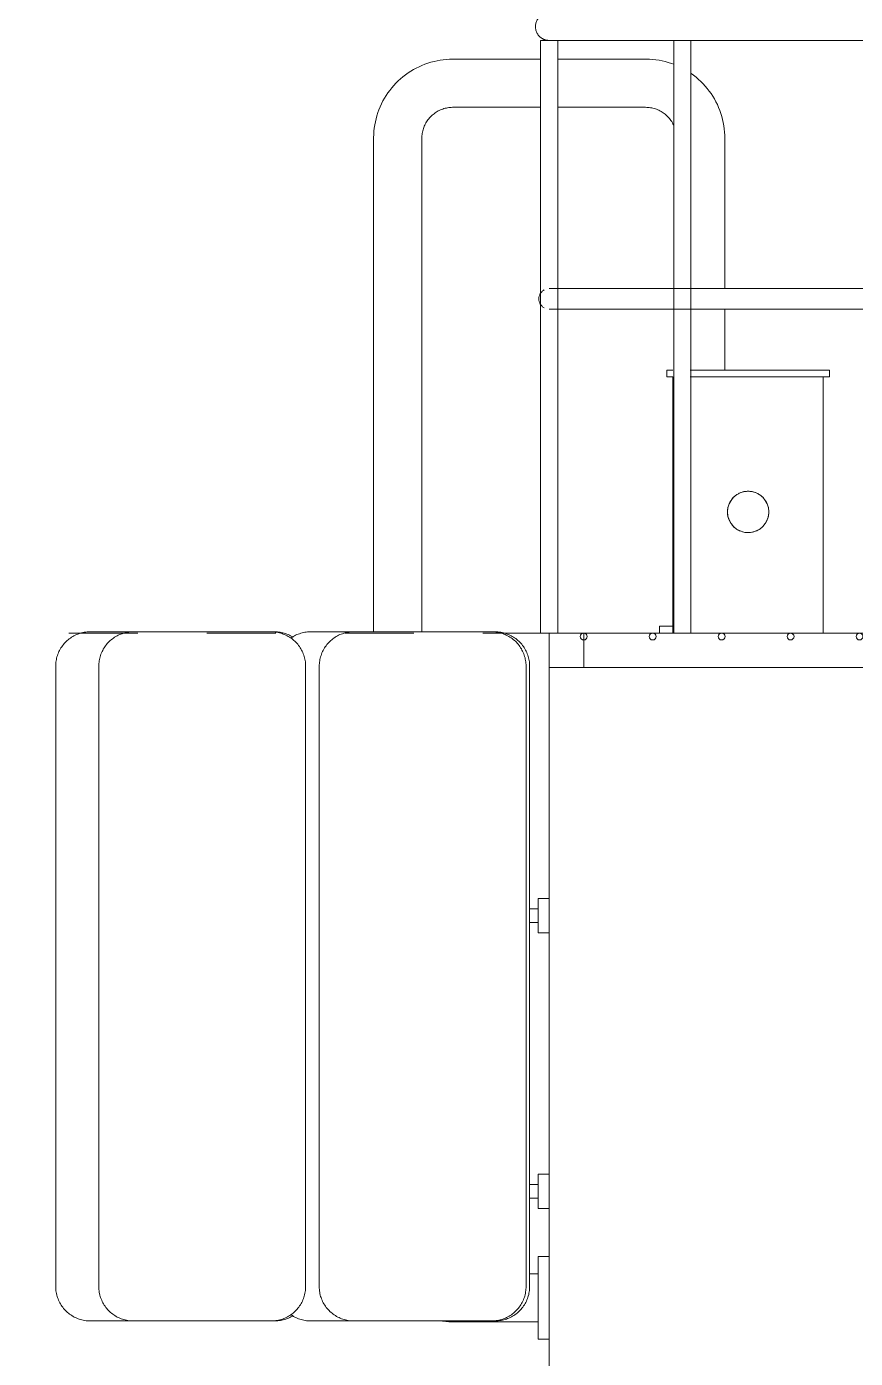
# Model space of a CAD drawing. Header units: metres. Extents: x -3 to 137, y -7 to 15.
# Drawn here: x 18.69 to 19.892, y -1.052 to 0.88 of the extents above; entities that cross this region are included whole.
import ezdxf

# ---------------------------------------------------------------- set-up
doc = ezdxf.new("R2010")
doc.units = ezdxf.units.M
doc.linetypes.add('Centre', pattern=[0.03175, 0.00635, -0.00475, 0.0159, -0.00475])
for name, color, linetype, lineweight in [('A-FLOR', 7, 'Continuous', 9), ('A-FLOR-HRAL', 7, 'Continuous', 9), ('A-FLOR-LEVL', 7, 'Continuous', 9), ('A-GENM', 7, 'Continuous', 9), ('I-WALL', 7, 'Continuous', 9)]:
    doc.layers.add(name, color=color, linetype=linetype, lineweight=lineweight)

# ---------------------------------------------------------------- blocks, each defined once
blk = doc.blocks.new('M_RVR_Neumatico - M_RVR_Neumatico-V30-Elevation 4 - a')
at = {"layer": 'A-GENM', "color": 8, "true_color": 0x808080}
blk.add_line((-13.3312, -0.0481), (-13.3312, -0.0485), dxfattribs=at)
at = {"layer": 'A-GENM', "color": 8, "true_color": 0x808080, "flags": 128}
for points in [[(-13.3812, 0.0019), (-13.3792, 0.0018), (-13.3772, 0.0017), (-13.3752, 0.0015), (-13.3732, 0.0012), (-13.3713, 0.0009), (-13.3693, 0.0004), (-13.3674, -0.0001), (-13.3655, -0.0007), (-13.3636, -0.0014), (-13.3617, -0.0021), (-13.3599, -0.0029), (-13.3581, -0.0038), (-13.3564, -0.0048), (-13.3546, -0.0058), (-13.353, -0.0069), (-13.3513, -0.008), (-13.3498, -0.0093), (-13.3482, -0.0106), (-13.3468, -0.0119), (-13.3453, -0.0133), (-13.344, -0.0148), (-13.3427, -0.0163), (-13.3414, -0.0179), (-13.3402, -0.0195), (-13.3391, -0.0211), (-13.3381, -0.0228), (-13.3371, -0.0246), (-13.3362, -0.0264), (-13.3354, -0.0282), (-13.3346, -0.03), (-13.3339, -0.0319), (-13.3333, -0.0338), (-13.3328, -0.0357), (-13.3323, -0.0377), (-13.3319, -0.0396), (-13.3316, -0.0416), (-13.3314, -0.0436), (-13.3313, -0.0456), (-13.3312, -0.0476), (-13.3312, -0.0481)], [(-13.3312, -0.0487), (-13.3312, -0.0482), (-13.3312, -0.0481)]]:
    blk.add_lwpolyline(points, dxfattribs=at)
blk = doc.blocks.new('M_RVR_Neumatico - M_RVR_Neumatico-V31-Elevation 4 - a')
at = {"layer": 'A-GENM', "color": 8, "true_color": 0x808080, "flags": 128}
for points in [[(-13.701, 0.0019), (-13.699, 0.0018), (-13.697, 0.0017), (-13.695, 0.0015), (-13.693, 0.0012), (-13.6911, 0.0009), (-13.6891, 0.0004), (-13.6872, -0.0001), (-13.6853, -0.0007), (-13.6834, -0.0014), (-13.6815, -0.0021), (-13.6797, -0.0029), (-13.6779, -0.0038), (-13.6761, -0.0048), (-13.6744, -0.0058)], [(-13.674, -0.9902), (-13.6757, -0.9913), (-13.6774, -0.9922), (-13.6792, -0.9932), (-13.681, -0.994), (-13.6829, -0.9947), (-13.6847, -0.9954), (-13.6866, -0.996), (-13.6886, -0.9966), (-13.6905, -0.997), (-13.6925, -0.9974), (-13.6945, -0.9977), (-13.6965, -0.9979), (-13.6984, -0.9981), (-13.7004, -0.9981)]]:
    blk.add_lwpolyline(points, dxfattribs=at)
blk = doc.blocks.new('M_RVR_Neumatico - M_RVR_Neumatico-V32-Elevation 4 - a')
at = {"layer": 'A-GENM', "color": 8, "true_color": 0x808080}
for p, q in [((-13.3812, 0.0019), (-13.3863, 0.0019)), ((-13.3863, -0.9981), (-13.3812, -0.9981))]:
    blk.add_line(p, q, dxfattribs=at)
at = {"layer": 'A-GENM', "color": 8, "true_color": 0x808080, "flags": 128}
for points in [[(-13.3812, 0.0019), (-13.3792, 0.0018), (-13.3772, 0.0017), (-13.3752, 0.0015), (-13.3732, 0.0012), (-13.3713, 0.0009), (-13.3693, 0.0004), (-13.3674, -0.0001), (-13.3655, -0.0007), (-13.3636, -0.0014), (-13.3617, -0.0021), (-13.3599, -0.0029), (-13.3581, -0.0038), (-13.3564, -0.0048), (-13.3546, -0.0058), (-13.353, -0.0069), (-13.3513, -0.008), (-13.3498, -0.0093), (-13.3482, -0.0106), (-13.3468, -0.0119), (-13.3453, -0.0133), (-13.344, -0.0148), (-13.3427, -0.0163), (-13.3414, -0.0179), (-13.3402, -0.0195), (-13.3391, -0.0211), (-13.3381, -0.0228), (-13.3371, -0.0246), (-13.3362, -0.0264), (-13.3354, -0.0282), (-13.3346, -0.03), (-13.3339, -0.0319), (-13.3333, -0.0338), (-13.3328, -0.0357), (-13.3323, -0.0377), (-13.3319, -0.0396), (-13.3316, -0.0416), (-13.3314, -0.0436), (-13.3313, -0.0456), (-13.3312, -0.0476), (-13.3312, -0.0481)], [(-13.3312, -0.4981), (-13.3312, -0.4802), (-13.3312, -0.4622), (-13.3312, -0.4443), (-13.3312, -0.4265), (-13.3312, -0.4087), (-13.3312, -0.3912), (-13.3312, -0.3738), (-13.3312, -0.3566), (-13.3312, -0.3396), (-13.3312, -0.3229), (-13.3312, -0.3065), (-13.3312, -0.2903), (-13.3312, -0.2745), (-13.3312, -0.2591), (-13.3312, -0.2441), (-13.3312, -0.2294), (-13.3312, -0.2152), (-13.3312, -0.2014), (-13.3312, -0.1881), (-13.3312, -0.1753), (-13.3312, -0.1631), (-13.3312, -0.1513), (-13.3312, -0.1401), (-13.3312, -0.1295), (-13.3312, -0.1195), (-13.3312, -0.1101), (-13.3312, -0.1013), (-13.3312, -0.0931), (-13.3312, -0.0856), (-13.3312, -0.0787), (-13.3312, -0.0725), (-13.3312, -0.067), (-13.3312, -0.0622), (-13.3312, -0.0581), (-13.3312, -0.0547), (-13.3312, -0.052), (-13.3312, -0.05), (-13.3312, -0.0487), (-13.3312, -0.0482), (-13.3312, -0.0481)], [(-13.3312, -0.0481), (-13.3312, -0.0485), (-13.3312, -0.0496), (-13.3312, -0.0514), (-13.3312, -0.0539), (-13.3312, -0.0571), (-13.3312, -0.061), (-13.3312, -0.0657), (-13.3312, -0.071), (-13.3312, -0.077), (-13.3312, -0.0837), (-13.3312, -0.091), (-13.3312, -0.099), (-13.3312, -0.1076), (-13.3312, -0.1169), (-13.3312, -0.1267), (-13.3312, -0.1372), (-13.3312, -0.1482), (-13.3312, -0.1598), (-13.3312, -0.172), (-13.3312, -0.1846), (-13.3312, -0.1978), (-13.3312, -0.2114), (-13.3312, -0.2255), (-13.3312, -0.2401), (-13.3312, -0.2481)], [(-13.3312, -0.9481), (-13.3312, -0.9478), (-13.3312, -0.9467), (-13.3312, -0.9449), (-13.3312, -0.9424), (-13.3312, -0.9392), (-13.3312, -0.9352), (-13.3312, -0.9306), (-13.3312, -0.9253), (-13.3312, -0.9193), (-13.3312, -0.9126), (-13.3312, -0.9053), (-13.3312, -0.8973), (-13.3312, -0.8887), (-13.3312, -0.8794), (-13.3312, -0.8695), (-13.3312, -0.8591), (-13.3312, -0.8481), (-13.3312, -0.8365), (-13.3312, -0.8243), (-13.3312, -0.8117), (-13.3312, -0.7985), (-13.3312, -0.7849), (-13.3312, -0.7708), (-13.3312, -0.7562), (-13.3312, -0.7413), (-13.3312, -0.7259), (-13.3312, -0.7102), (-13.3312, -0.6942), (-13.3312, -0.6778), (-13.3312, -0.6612), (-13.3312, -0.6443), (-13.3312, -0.6272), (-13.3312, -0.6098), (-13.3312, -0.5923), (-13.3312, -0.5746), (-13.3312, -0.5568), (-13.3312, -0.5389), (-13.3312, -0.521), (-13.3312, -0.503), (-13.3312, -0.4981)], [(-13.3312, -0.7481), (-13.3312, -0.7522), (-13.3312, -0.7669), (-13.3312, -0.7811), (-13.3312, -0.7949), (-13.3312, -0.8082), (-13.3312, -0.821), (-13.3312, -0.8332), (-13.3312, -0.845), (-13.3312, -0.8562), (-13.3312, -0.8668), (-13.3312, -0.8768), (-13.3312, -0.8862), (-13.3312, -0.895), (-13.3312, -0.9032), (-13.3312, -0.9107), (-13.3312, -0.9176), (-13.3312, -0.9237), (-13.3312, -0.9293), (-13.3312, -0.9341), (-13.3312, -0.9382), (-13.3312, -0.9416), (-13.3312, -0.9443), (-13.3312, -0.9463), (-13.3312, -0.9476), (-13.3312, -0.9481), (-13.3312, -0.9481)], [(-13.3312, -0.9481), (-13.3312, -0.9501), (-13.3314, -0.9521), (-13.3316, -0.9541), (-13.3318, -0.9561), (-13.3322, -0.9581), (-13.3326, -0.96), (-13.3332, -0.962), (-13.3337, -0.9639), (-13.3344, -0.9658), (-13.3352, -0.9676), (-13.336, -0.9694), (-13.3369, -0.9712), (-13.3378, -0.973), (-13.3388, -0.9747), (-13.3399, -0.9764), (-13.3411, -0.978), (-13.3423, -0.9796), (-13.3436, -0.9811), (-13.345, -0.9826), (-13.3464, -0.984), (-13.3478, -0.9854), (-13.3494, -0.9867), (-13.3509, -0.9879), (-13.3525, -0.9891), (-13.3542, -0.9902), (-13.3559, -0.9913), (-13.3576, -0.9922), (-13.3594, -0.9932), (-13.3612, -0.994), (-13.3631, -0.9947), (-13.365, -0.9954), (-13.3669, -0.996), (-13.3688, -0.9966), (-13.3707, -0.997), (-13.3727, -0.9974), (-13.3747, -0.9977), (-13.3767, -0.9979), (-13.3787, -0.9981), (-13.3807, -0.9981), (-13.3812, -0.9981)]]:
    blk.add_lwpolyline(points, dxfattribs=at)
blk = doc.blocks.new('M_RVR_Neumatico - M_RVR_Neumatico-V33-Elevation 4 - a')
at = {"layer": 'A-GENM', "color": 8, "true_color": 0x808080}
for p, q in [((-13.701, 0.0019), (-13.7061, 0.0019)), ((-13.7061, -0.9981), (-13.701, -0.9981))]:
    blk.add_line(p, q, dxfattribs=at)
at = {"layer": 'A-GENM', "color": 8, "true_color": 0x808080, "flags": 128}
for points in [[(-13.701, 0.0019), (-13.699, 0.0018), (-13.697, 0.0017), (-13.695, 0.0015), (-13.693, 0.0012), (-13.6911, 0.0009), (-13.6891, 0.0004), (-13.6872, -0.0001), (-13.6853, -0.0007), (-13.6834, -0.0014), (-13.6815, -0.0021), (-13.6797, -0.0029), (-13.6779, -0.0038), (-13.6761, -0.0048), (-13.6744, -0.0058)], [(-13.674, -0.9902), (-13.6757, -0.9913), (-13.6774, -0.9922), (-13.6792, -0.9932), (-13.681, -0.994), (-13.6829, -0.9947), (-13.6847, -0.9954), (-13.6866, -0.996), (-13.6886, -0.9966), (-13.6905, -0.997), (-13.6925, -0.9974), (-13.6945, -0.9977), (-13.6965, -0.9979), (-13.6984, -0.9981), (-13.7004, -0.9981), (-13.701, -0.9981)]]:
    blk.add_lwpolyline(points, dxfattribs=at)
blk = doc.blocks.new('M_RVR_Neumatico - M_RVR_Neumatico-V34-Elevation 4 - a')
at = {"layer": 'A-GENM', "color": 8, "true_color": 0x808080}
for p, q in [((-13.5863, 0.0019), (-13.6488, 0.0019)), ((-13.6488, -0.9981), (-13.5863, -0.9981))]:
    blk.add_line(p, q, dxfattribs=at)
at = {"layer": 'A-GENM', "color": 8, "true_color": 0x808080, "flags": 128}
for points in [[(-13.6775, -0.0072), (-13.6758, -0.0061), (-13.6741, -0.005), (-13.6724, -0.004), (-13.6706, -0.0031), (-13.6688, -0.0023), (-13.6669, -0.0015), (-13.6651, -0.0009), (-13.6632, -0.0002), (-13.6612, 0.0003), (-13.6593, 0.0007), (-13.6573, 0.0011), (-13.6553, 0.0014), (-13.6534, 0.0016), (-13.6514, 0.0018), (-13.6494, 0.0019), (-13.6488, 0.0019)], [(-13.6488, -0.9981), (-13.6508, -0.9981), (-13.6528, -0.998), (-13.6548, -0.9978), (-13.6568, -0.9975), (-13.6588, -0.9971), (-13.6607, -0.9967), (-13.6626, -0.9962), (-13.6646, -0.9956), (-13.6664, -0.9949), (-13.6683, -0.9942), (-13.6701, -0.9934), (-13.6719, -0.9925), (-13.6737, -0.9915), (-13.6754, -0.9905), (-13.6771, -0.9894)]]:
    blk.add_lwpolyline(points, dxfattribs=at)
blk = doc.blocks.new('M_RVR_Neumatico - M_RVR_Neumatico-V35-Elevation 4 - a')
at = {"layer": 'A-GENM', "color": 8, "true_color": 0x808080}
for p, q in [((-13.9061, 0.0019), (-13.9686, 0.0019)), ((-13.9686, -0.9981), (-13.9061, -0.9981))]:
    blk.add_line(p, q, dxfattribs=at)
at = {"layer": 'A-GENM', "color": 8, "true_color": 0x808080, "flags": 128}
for points in [[(-14.0186, -0.0481), (-14.0186, -0.0461), (-14.0184, -0.0441), (-14.0182, -0.0422), (-14.018, -0.0402), (-14.0176, -0.0382), (-14.0172, -0.0363), (-14.0167, -0.0343), (-14.0161, -0.0324), (-14.0154, -0.0305), (-14.0147, -0.0287), (-14.0138, -0.0268), (-14.013, -0.0251), (-14.012, -0.0233), (-14.011, -0.0216), (-14.0099, -0.0199), (-14.0087, -0.0183), (-14.0075, -0.0167), (-14.0062, -0.0152), (-14.0048, -0.0137), (-14.0034, -0.0123), (-14.002, -0.0109), (-14.0005, -0.0096), (-13.9989, -0.0084), (-13.9973, -0.0072), (-13.9956, -0.0061), (-13.9939, -0.005), (-13.9922, -0.004), (-13.9904, -0.0031), (-13.9886, -0.0023), (-13.9867, -0.0015), (-13.9848, -0.0009), (-13.9829, -0.0002), (-13.981, 0.0003), (-13.9791, 0.0007), (-13.9771, 0.0011), (-13.9751, 0.0014), (-13.9731, 0.0016), (-13.9711, 0.0018), (-13.9691, 0.0019), (-13.9686, 0.0019)], [(-14.0186, -0.2481), (-14.0186, -0.2441), (-14.0186, -0.2294), (-14.0186, -0.2152), (-14.0186, -0.2014), (-14.0186, -0.1881), (-14.0186, -0.1753), (-14.0186, -0.1631), (-14.0186, -0.1513), (-14.0186, -0.1401), (-14.0186, -0.1295), (-14.0186, -0.1195), (-14.0186, -0.1101), (-14.0186, -0.1013), (-14.0186, -0.0931), (-14.0186, -0.0856), (-14.0186, -0.0787), (-14.0186, -0.0725), (-14.0186, -0.067), (-14.0186, -0.0622), (-14.0186, -0.0581), (-14.0186, -0.0547), (-14.0186, -0.052), (-14.0186, -0.05), (-14.0186, -0.0487), (-14.0186, -0.0482), (-14.0186, -0.0481)], [(-14.0186, -0.0481), (-14.0186, -0.0485), (-14.0186, -0.0496), (-14.0186, -0.0514), (-14.0186, -0.0539), (-14.0186, -0.0571), (-14.0186, -0.061), (-14.0186, -0.0657), (-14.0186, -0.071), (-14.0186, -0.077), (-14.0186, -0.0837), (-14.0186, -0.091), (-14.0186, -0.099), (-14.0186, -0.1076), (-14.0186, -0.1169), (-14.0186, -0.1267), (-14.0186, -0.1372), (-14.0186, -0.1482), (-14.0186, -0.1598), (-14.0186, -0.172), (-14.0186, -0.1846), (-14.0186, -0.1978), (-14.0186, -0.2114), (-14.0186, -0.2255), (-14.0186, -0.2401), (-14.0186, -0.255), (-14.0186, -0.2703), (-14.0186, -0.286), (-14.0186, -0.3021), (-14.0186, -0.3184), (-14.0186, -0.3351), (-14.0186, -0.352), (-14.0186, -0.3691), (-14.0186, -0.3865), (-14.0186, -0.404), (-14.0186, -0.4217), (-14.0186, -0.4395), (-14.0186, -0.4573), (-14.0186, -0.4753), (-14.0186, -0.4933), (-14.0186, -0.4981)], [(-14.0186, -0.4981), (-14.0186, -0.5161), (-14.0186, -0.5341), (-14.0186, -0.552), (-14.0186, -0.5698), (-14.0186, -0.5875), (-14.0186, -0.6051), (-14.0186, -0.6225), (-14.0186, -0.6397), (-14.0186, -0.6567), (-14.0186, -0.6734), (-14.0186, -0.6898), (-14.0186, -0.7059), (-14.0186, -0.7217), (-14.0186, -0.7372), (-14.0186, -0.7522), (-14.0186, -0.7669), (-14.0186, -0.7811), (-14.0186, -0.7949), (-14.0186, -0.8082), (-14.0186, -0.821), (-14.0186, -0.8332), (-14.0186, -0.845), (-14.0186, -0.8562), (-14.0186, -0.8668), (-14.0186, -0.8768), (-14.0186, -0.8862), (-14.0186, -0.895), (-14.0186, -0.9032), (-14.0186, -0.9107), (-14.0186, -0.9176), (-14.0186, -0.9237), (-14.0186, -0.9293), (-14.0186, -0.9341), (-14.0186, -0.9382), (-14.0186, -0.9416), (-14.0186, -0.9443), (-14.0186, -0.9463), (-14.0186, -0.9476), (-14.0186, -0.9481), (-14.0186, -0.9481)], [(-14.0186, -0.9481), (-14.0186, -0.9478), (-14.0186, -0.9467), (-14.0186, -0.9449), (-14.0186, -0.9424), (-14.0186, -0.9392), (-14.0186, -0.9352), (-14.0186, -0.9306), (-14.0186, -0.9253), (-14.0186, -0.9193), (-14.0186, -0.9126), (-14.0186, -0.9053), (-14.0186, -0.8973), (-14.0186, -0.8887), (-14.0186, -0.8794), (-14.0186, -0.8695), (-14.0186, -0.8591), (-14.0186, -0.8481), (-14.0186, -0.8365), (-14.0186, -0.8243), (-14.0186, -0.8117), (-14.0186, -0.7985), (-14.0186, -0.7849), (-14.0186, -0.7708), (-14.0186, -0.7562), (-14.0186, -0.7481)], [(-13.9686, -0.9981), (-13.9706, -0.9981), (-13.9726, -0.998), (-13.9746, -0.9978), (-13.9766, -0.9975), (-13.9785, -0.9971), (-13.9805, -0.9967), (-13.9824, -0.9962), (-13.9843, -0.9956), (-13.9862, -0.9949), (-13.9881, -0.9942), (-13.9899, -0.9934), (-13.9917, -0.9925), (-13.9934, -0.9915), (-13.9952, -0.9905), (-13.9968, -0.9894), (-13.9985, -0.9883), (-14, -0.987), (-14.0016, -0.9857), (-14.003, -0.9844), (-14.0045, -0.983), (-14.0058, -0.9815), (-14.0071, -0.98), (-14.0084, -0.9784), (-14.0096, -0.9768), (-14.0107, -0.9752), (-14.0117, -0.9735), (-14.0127, -0.9717), (-14.0136, -0.9699), (-14.0144, -0.9681), (-14.0152, -0.9663), (-14.0159, -0.9644), (-14.0165, -0.9625), (-14.017, -0.9606), (-14.0175, -0.9586), (-14.0179, -0.9566), (-14.0182, -0.9547), (-14.0184, -0.9527), (-14.0185, -0.9507), (-14.0186, -0.9487), (-14.0186, -0.9481)]]:
    blk.add_lwpolyline(points, dxfattribs=at)
blk = doc.blocks.new('M_RVR_Neumatico - M_RVR_Neumatico-V29-Elevation 4 - a')
at = {"layer": 'A-GENM', "color": 8, "true_color": 0x808080}
for p, q in [((0.6082, -0.0296), (0.4082, -0.0296)), ((0.4082, -1.0296), (0.6082, -1.0296))]:
    blk.add_line(p, q, dxfattribs=at)
at = {"layer": 'A-GENM', "color": 8, "true_color": 0x808080, "flags": 128}
for points in [[(0.3582, -0.0796), (0.3583, -0.0776), (0.3584, -0.0756), (0.3586, -0.0736), (0.3589, -0.0716), (0.3592, -0.0696), (0.3597, -0.0677), (0.3602, -0.0658), (0.3608, -0.0638), (0.3614, -0.062), (0.3622, -0.0601), (0.363, -0.0583), (0.3639, -0.0565), (0.3648, -0.0547), (0.3659, -0.053), (0.367, -0.0513), (0.3681, -0.0497), (0.3694, -0.0481), (0.3706, -0.0466), (0.372, -0.0451), (0.3734, -0.0437), (0.3749, -0.0423), (0.3764, -0.041), (0.3779, -0.0398), (0.3796, -0.0386), (0.3812, -0.0375), (0.3829, -0.0364), (0.3847, -0.0355), (0.3864, -0.0346), (0.3883, -0.0337), (0.3901, -0.033), (0.392, -0.0323), (0.3939, -0.0317), (0.3958, -0.0311), (0.3978, -0.0307), (0.3997, -0.0303), (0.4017, -0.03), (0.4037, -0.0298), (0.4057, -0.0296), (0.4077, -0.0296), (0.4082, -0.0296)], [(0.6082, -0.0296), (0.6102, -0.0296), (0.6122, -0.0297), (0.6142, -0.0299), (0.6162, -0.0302), (0.6182, -0.0306), (0.6201, -0.031), (0.6221, -0.0315), (0.624, -0.0321), (0.6258, -0.0328), (0.6277, -0.0335), (0.6295, -0.0343), (0.6313, -0.0352), (0.6331, -0.0362), (0.6348, -0.0372), (0.6365, -0.0383), (0.6381, -0.0395), (0.6397, -0.0407), (0.6412, -0.042), (0.6427, -0.0433), (0.6441, -0.0447), (0.6455, -0.0462), (0.6468, -0.0477), (0.648, -0.0493), (0.6492, -0.0509), (0.6503, -0.0526), (0.6514, -0.0543), (0.6523, -0.056), (0.6532, -0.0578), (0.6541, -0.0596), (0.6548, -0.0614), (0.6555, -0.0633), (0.6561, -0.0652), (0.6567, -0.0672), (0.6571, -0.0691), (0.6575, -0.0711), (0.6578, -0.073), (0.658, -0.075), (0.6582, -0.077), (0.6582, -0.079), (0.6582, -0.0796)], [(0.3582, -0.2796), (0.3582, -0.2755), (0.3582, -0.2608), (0.3582, -0.2466), (0.3582, -0.2328), (0.3582, -0.2196), (0.3582, -0.2068), (0.3582, -0.1945), (0.3582, -0.1827), (0.3582, -0.1715), (0.3582, -0.1609), (0.3582, -0.1509), (0.3582, -0.1415), (0.3582, -0.1327), (0.3582, -0.1245), (0.3582, -0.117), (0.3582, -0.1102), (0.3582, -0.104), (0.3582, -0.0985), (0.3582, -0.0936), (0.3582, -0.0895), (0.3582, -0.0861), (0.3582, -0.0834), (0.3582, -0.0814), (0.3582, -0.0801), (0.3582, -0.0796), (0.3582, -0.0796)], [(0.3582, -0.0796), (0.3582, -0.0799), (0.3582, -0.081), (0.3582, -0.0828), (0.3582, -0.0853), (0.3582, -0.0885), (0.3582, -0.0925), (0.3582, -0.0971), (0.3582, -0.1024), (0.3582, -0.1084), (0.3582, -0.1151), (0.3582, -0.1224), (0.3582, -0.1304), (0.3582, -0.139), (0.3582, -0.1483), (0.3582, -0.1582), (0.3582, -0.1686), (0.3582, -0.1797), (0.3582, -0.1913), (0.3582, -0.2034), (0.3582, -0.216), (0.3582, -0.2292), (0.3582, -0.2428), (0.3582, -0.2569), (0.3582, -0.2715), (0.3582, -0.2864), (0.3582, -0.3018), (0.3582, -0.3175), (0.3582, -0.3335), (0.3582, -0.3499), (0.3582, -0.3665), (0.3582, -0.3834), (0.3582, -0.4005), (0.3582, -0.4179), (0.3582, -0.4354), (0.3582, -0.4531), (0.3582, -0.4709), (0.3582, -0.4888), (0.3582, -0.5067), (0.3582, -0.5247), (0.3582, -0.5296)], [(0.6582, -0.5296), (0.6582, -0.5116), (0.6582, -0.4936), (0.6582, -0.4757), (0.6582, -0.4579), (0.6582, -0.4402), (0.6582, -0.4226), (0.6582, -0.4052), (0.6582, -0.388), (0.6582, -0.371), (0.6582, -0.3543), (0.6582, -0.3379), (0.6582, -0.3218), (0.6582, -0.306), (0.6582, -0.2905), (0.6582, -0.2755), (0.6582, -0.2608), (0.6582, -0.2466), (0.6582, -0.2328), (0.6582, -0.2196), (0.6582, -0.2068), (0.6582, -0.1945), (0.6582, -0.1827), (0.6582, -0.1715), (0.6582, -0.1609), (0.6582, -0.1509), (0.6582, -0.1415), (0.6582, -0.1327), (0.6582, -0.1245), (0.6582, -0.117), (0.6582, -0.1102), (0.6582, -0.104), (0.6582, -0.0985), (0.6582, -0.0936), (0.6582, -0.0895), (0.6582, -0.0861), (0.6582, -0.0834), (0.6582, -0.0814), (0.6582, -0.0801), (0.6582, -0.0796), (0.6582, -0.0796)], [(0.6582, -0.0796), (0.6582, -0.0799), (0.6582, -0.081), (0.6582, -0.0828), (0.6582, -0.0853), (0.6582, -0.0885), (0.6582, -0.0925), (0.6582, -0.0971), (0.6582, -0.1024), (0.6582, -0.1084), (0.6582, -0.1151), (0.6582, -0.1224), (0.6582, -0.1304), (0.6582, -0.139), (0.6582, -0.1483), (0.6582, -0.1582), (0.6582, -0.1686), (0.6582, -0.1797), (0.6582, -0.1913), (0.6582, -0.2034), (0.6582, -0.216), (0.6582, -0.2292), (0.6582, -0.2428), (0.6582, -0.2569), (0.6582, -0.2715), (0.6582, -0.2796)], [(0.3582, -0.5296), (0.3582, -0.5476), (0.3582, -0.5655), (0.3582, -0.5834), (0.3582, -0.6013), (0.3582, -0.619), (0.3582, -0.6365), (0.3582, -0.6539), (0.3582, -0.6711), (0.3582, -0.6881), (0.3582, -0.7048), (0.3582, -0.7212), (0.3582, -0.7374), (0.3582, -0.7532), (0.3582, -0.7686), (0.3582, -0.7837), (0.3582, -0.7983), (0.3582, -0.8125), (0.3582, -0.8263), (0.3582, -0.8396), (0.3582, -0.8524), (0.3582, -0.8647), (0.3582, -0.8764), (0.3582, -0.8876), (0.3582, -0.8982), (0.3582, -0.9082), (0.3582, -0.9176), (0.3582, -0.9264), (0.3582, -0.9346), (0.3582, -0.9421), (0.3582, -0.949), (0.3582, -0.9552), (0.3582, -0.9607), (0.3582, -0.9655), (0.3582, -0.9696), (0.3582, -0.973), (0.3582, -0.9757), (0.3582, -0.9777), (0.3582, -0.979), (0.3582, -0.9795), (0.3582, -0.9796)], [(0.6582, -0.9796), (0.6582, -0.9792), (0.6582, -0.9781), (0.6582, -0.9763), (0.6582, -0.9738), (0.6582, -0.9706), (0.6582, -0.9667), (0.6582, -0.962), (0.6582, -0.9567), (0.6582, -0.9507), (0.6582, -0.944), (0.6582, -0.9367), (0.6582, -0.9287), (0.6582, -0.9201), (0.6582, -0.9108), (0.6582, -0.901), (0.6582, -0.8905), (0.6582, -0.8795), (0.6582, -0.8679), (0.6582, -0.8557), (0.6582, -0.8431), (0.6582, -0.8299), (0.6582, -0.8163), (0.6582, -0.8022), (0.6582, -0.7877), (0.6582, -0.7727), (0.6582, -0.7574), (0.6582, -0.7417), (0.6582, -0.7256), (0.6582, -0.7093), (0.6582, -0.6926), (0.6582, -0.6757), (0.6582, -0.6586), (0.6582, -0.6412), (0.6582, -0.6237), (0.6582, -0.6061), (0.6582, -0.5883), (0.6582, -0.5704), (0.6582, -0.5524), (0.6582, -0.5344), (0.6582, -0.5296)], [(0.3582, -0.9796), (0.3582, -0.9792), (0.3582, -0.9781), (0.3582, -0.9763), (0.3582, -0.9738), (0.3582, -0.9706), (0.3582, -0.9667), (0.3582, -0.962), (0.3582, -0.9567), (0.3582, -0.9507), (0.3582, -0.944), (0.3582, -0.9367), (0.3582, -0.9287), (0.3582, -0.9201), (0.3582, -0.9108), (0.3582, -0.901), (0.3582, -0.8905), (0.3582, -0.8795), (0.3582, -0.8679), (0.3582, -0.8557), (0.3582, -0.8431), (0.3582, -0.8299), (0.3582, -0.8163), (0.3582, -0.8022), (0.3582, -0.7877), (0.3582, -0.7796)], [(0.6582, -0.7796), (0.6582, -0.7837), (0.6582, -0.7983), (0.6582, -0.8125), (0.6582, -0.8263), (0.6582, -0.8396), (0.6582, -0.8524), (0.6582, -0.8647), (0.6582, -0.8764), (0.6582, -0.8876), (0.6582, -0.8982), (0.6582, -0.9082), (0.6582, -0.9176), (0.6582, -0.9264), (0.6582, -0.9346), (0.6582, -0.9421), (0.6582, -0.949), (0.6582, -0.9552), (0.6582, -0.9607), (0.6582, -0.9655), (0.6582, -0.9696), (0.6582, -0.973), (0.6582, -0.9757), (0.6582, -0.9777), (0.6582, -0.979), (0.6582, -0.9795), (0.6582, -0.9796)], [(0.4082, -1.0296), (0.4062, -1.0295), (0.4042, -1.0294), (0.4022, -1.0292), (0.4003, -1.0289), (0.3983, -1.0286), (0.3963, -1.0281), (0.3944, -1.0276), (0.3925, -1.027), (0.3906, -1.0264), (0.3888, -1.0256), (0.3869, -1.0248), (0.3851, -1.0239), (0.3834, -1.023), (0.3817, -1.0219), (0.38, -1.0208), (0.3784, -1.0197), (0.3768, -1.0184), (0.3753, -1.0172), (0.3738, -1.0158), (0.3724, -1.0144), (0.371, -1.0129), (0.3697, -1.0114), (0.3685, -1.0099), (0.3673, -1.0082), (0.3662, -1.0066), (0.3651, -1.0049), (0.3641, -1.0031), (0.3632, -1.0014), (0.3624, -0.9995), (0.3616, -0.9977), (0.3609, -0.9958), (0.3603, -0.9939), (0.3598, -0.992), (0.3593, -0.99), (0.359, -0.9881), (0.3587, -0.9861), (0.3584, -0.9841), (0.3583, -0.9821), (0.3582, -0.9801), (0.3582, -0.9796)], [(0.6582, -0.9796), (0.6582, -0.9816), (0.6581, -0.9836), (0.6579, -0.9856), (0.6576, -0.9875), (0.6572, -0.9895), (0.6568, -0.9915), (0.6563, -0.9934), (0.6557, -0.9953), (0.655, -0.9972), (0.6543, -0.999), (0.6535, -1.0009), (0.6526, -1.0027), (0.6516, -1.0044), (0.6506, -1.0061), (0.6495, -1.0078), (0.6483, -1.0094), (0.6471, -1.011), (0.6458, -1.0125), (0.6445, -1.014), (0.6431, -1.0154), (0.6416, -1.0168), (0.6401, -1.0181), (0.6385, -1.0193), (0.6369, -1.0205), (0.6352, -1.0216), (0.6335, -1.0227), (0.6318, -1.0237), (0.63, -1.0246), (0.6282, -1.0254), (0.6264, -1.0262), (0.6245, -1.0269), (0.6226, -1.0275), (0.6206, -1.028), (0.6187, -1.0285), (0.6167, -1.0288), (0.6148, -1.0291), (0.6128, -1.0294), (0.6108, -1.0295), (0.6088, -1.0296), (0.6082, -1.0296)]]:
    blk.add_lwpolyline(points, dxfattribs=at)
blk = doc.blocks.new('Bolardo - Bolardo-V37-Elevation 4 - a')
at = {"layer": 'A-GENM', "color": 8, "true_color": 0x808080}
for p, q in [((-13.1323, 0.3817), (-13.1323, 0.3717)), ((-13.1323, 0.3817), (-13.1233, 0.3817)), ((-13.1233, 0.3717), (-13.1323, 0.3717)), ((-13.1233, 0.3717), (-13.1233, 0)), ((-13.0984, 0.3817), (-12.8963, 0.3817)), ((-12.8963, 0.3717), (-13.0984, 0.3717)), ((-12.9053, 0), (-12.9053, 0.3717)), ((-12.8963, 0.3717), (-12.8963, 0.3817))]:
    blk.add_line(p, q, dxfattribs=at)
for start, end in [(0, 180), (180, 0)]:
    blk.add_arc((-13.0143, 0.1758), 0.03, start, end, dxfattribs=at)
for points, knots in [([(-13.025, 0.2038), (-13.0265, 0.2032), (-13.0288, 0.2021), (-13.0316, 0.2003), (-13.0336, 0.1988), (-13.0356, 0.197), (-13.0371, 0.1954), (-13.0379, 0.1943), (-13.0382, 0.1939)], [0.6160002, 0.6160002, 0.6160002, 0.6160002, 0.6666667, 0.6944444, 0.7222222, 0.75, 0.7777778, 0.7930721, 0.7930721, 0.7930721, 0.7930721]), ([(-13.0062, 0.2046), (-13.0072, 0.2049), (-13.0098, 0.2055), (-13.0143, 0.2059), (-13.0188, 0.2055), (-13.0215, 0.2049), (-13.0224, 0.2046)], [0.4131443, 0.4131443, 0.4131443, 0.4131443, 0.4444444, 0.5, 0.5555556, 0.5869043, 0.5869043, 0.5869043, 0.5869043]), ([(-12.9905, 0.1939), (-12.9907, 0.1943), (-12.9916, 0.1954), (-12.9931, 0.197), (-12.995, 0.1988), (-12.9971, 0.2003), (-12.9993, 0.2017), (-13.0015, 0.2029), (-13.0029, 0.2035), (-13.0036, 0.2038)], [0.2070094, 0.2070094, 0.2070094, 0.2070094, 0.2222222, 0.25, 0.2777778, 0.3055556, 0.3333333, 0.3611111, 0.3840748, 0.3840748, 0.3840748, 0.3840748]), ([(-13.0394, 0.1923), (-13.0397, 0.1918), (-13.0405, 0.1905), (-13.0415, 0.1885), (-13.0429, 0.1853), (-13.044, 0.181), (-13.0443, 0.1775), (-13.0443, 0.1758)], [0.8147432, 0.8147432, 0.8147432, 0.8147432, 0.8333333, 0.8611111, 0.8888889, 0.9444444, 1, 1, 1, 1]), ([(-13.0394, 0.1592), (-13.0402, 0.1605), (-13.0431, 0.1656), (-13.0443, 0.1712), (-13.0443, 0.1758)], [0.8145592, 0.8145592, 0.8145592, 0.8145592, 0.8611111, 1, 1, 1, 1]), ([(-12.9843, 0.1758), (-12.9843, 0.1775), (-12.9846, 0.181), (-12.9858, 0.1853), (-12.9871, 0.1885), (-12.9882, 0.1905), (-12.989, 0.1918), (-12.9893, 0.1923)], [0, 0, 0, 0, 0.0555556, 0.1111111, 0.1388889, 0.1666667, 0.1854385, 0.1854385, 0.1854385, 0.1854385]), ([(-12.9843, 0.1758), (-12.9844, 0.1739), (-12.9847, 0.1704), (-12.986, 0.1654), (-12.9877, 0.1617), (-12.989, 0.1597), (-12.9893, 0.1592)], [0, 0, 0, 0, 0.0555556, 0.1111111, 0.1666667, 0.1852535, 0.1852535, 0.1852535, 0.1852535]), ([(-13.025, 0.1477), (-13.0261, 0.1482), (-13.0282, 0.1491), (-13.031, 0.1508), (-13.0337, 0.1527), (-13.0361, 0.155), (-13.0375, 0.1566), (-13.0381, 0.1575)], [0.6159225, 0.6159225, 0.6159225, 0.6159225, 0.6527778, 0.6875, 0.7222222, 0.7569444, 0.7916667, 0.7916667, 0.7916667, 0.7916667]), ([(-12.9905, 0.1576), (-12.9908, 0.1572), (-12.9916, 0.1561), (-12.9931, 0.1545), (-12.995, 0.1528), (-12.9971, 0.1512), (-12.9993, 0.1498), (-13.0014, 0.1486), (-13.0029, 0.148), (-13.0036, 0.1477)], [0.2069263, 0.2069263, 0.2069263, 0.2069263, 0.2222222, 0.25, 0.2777778, 0.3055556, 0.3333333, 0.3611111, 0.3839988, 0.3839988, 0.3839988, 0.3839988]), ([(-13.0062, 0.1469), (-13.0063, 0.1468), (-13.0073, 0.1466), (-13.0093, 0.1461), (-13.0123, 0.1458), (-13.0157, 0.1457), (-13.0189, 0.1461), (-13.0212, 0.1465), (-13.0223, 0.1468), (-13.0224, 0.1469)], [0.4130945, 0.4130945, 0.4130945, 0.4130945, 0.4166667, 0.4444444, 0.4791667, 0.5138889, 0.5486111, 0.5833333, 0.5868543, 0.5868543, 0.5868543, 0.5868543])]:
    blk.add_open_spline(points, degree=3, knots=knots, dxfattribs=at)
blk = doc.blocks.new('M_Escalera abordaje - M_Escalera abordaje-V38-Elevation 4 - a')
at = {"layer": 'A-GENM', "color": 8, "true_color": 0x808080}
for p, q in [((-13.3153, 0.8329), (-13.4426, 0.8329)), ((-13.1631, 0.8329), (-13.2903, 0.8329)), ((-13.4426, 0.7629), (-13.3153, 0.7629)), ((-13.2903, 0.7629), (-13.1631, 0.7629)), ((-13.5576, 0.7179), (-13.5576, 0.0019)), ((-13.4876, 0.0019), (-13.4876, 0.7179)), ((-13.0481, 0.5), (-13.0481, 0.7179)), ((-13.0481, 0.3817), (-13.0481, 0.47)), ((-13.1431, 0.01), (-13.1431, 0)), ((-13.1235, 0.01), (-13.1431, 0.01)), ((-13.3028, -0.385), (-13.3189, -0.385)), ((-13.3189, -0.385), (-13.3189, -0.41)), ((-13.3189, -0.4), (-13.3312, -0.4)), ((-13.3312, -0.42), (-13.3189, -0.42)), ((-13.3189, -0.41), (-13.3189, -0.435)), ((-13.3189, -0.435), (-13.3028, -0.435)), ((-13.3028, -0.785), (-13.3189, -0.785)), ((-13.3189, -0.785), (-13.3189, -0.81)), ((-13.3189, -0.8), (-13.3312, -0.8)), ((-13.3189, -0.81), (-13.3189, -0.835)), ((-13.3312, -0.82), (-13.3189, -0.82)), ((-13.3189, -0.835), (-13.3028, -0.835)), ((-13.3028, -0.9047), (-13.3189, -0.9047)), ((-13.3189, -0.9047), (-13.3189, -0.9647)), ((-13.3189, -0.9297), (-13.3312, -0.9297)), ((-13.3189, -0.9647), (-13.3189, -1.0247)), ((-13.4426, -0.9997), (-13.3189, -0.9997)), ((-13.3189, -1.0247), (-13.3028, -1.0247))]:
    blk.add_line(p, q, dxfattribs=at)
at = {"layer": 'A-GENM', "color": 8, "true_color": 0x808080, "flags": 128}
for points in [[(-13.4426, 0.8329), (-13.4472, 0.8328), (-13.4518, 0.8325), (-13.4564, 0.832), (-13.4609, 0.8314), (-13.4654, 0.8306), (-13.4699, 0.8296), (-13.4744, 0.8284), (-13.4788, 0.827), (-13.4831, 0.8255), (-13.4874, 0.8238), (-13.4916, 0.8219), (-13.4957, 0.8199), (-13.4997, 0.8177), (-13.5037, 0.8153), (-13.5075, 0.8128), (-13.5113, 0.8101), (-13.5149, 0.8073), (-13.5184, 0.8043), (-13.5218, 0.8012), (-13.5251, 0.798), (-13.5282, 0.7946), (-13.5312, 0.7911), (-13.5341, 0.7875), (-13.5368, 0.7838), (-13.5394, 0.78), (-13.5418, 0.7761), (-13.544, 0.7721), (-13.5461, 0.768), (-13.548, 0.7638), (-13.5498, 0.7595), (-13.5514, 0.7552), (-13.5528, 0.7508), (-13.554, 0.7464), (-13.555, 0.7419), (-13.5559, 0.7374), (-13.5566, 0.7329), (-13.5571, 0.7283), (-13.5574, 0.7237), (-13.5576, 0.7191), (-13.5576, 0.7179)], [(-13.4426, 0.8329), (-13.4472, 0.8328), (-13.4518, 0.8325), (-13.4564, 0.832), (-13.4609, 0.8314), (-13.4654, 0.8306), (-13.4699, 0.8296), (-13.4744, 0.8284), (-13.4788, 0.827), (-13.4831, 0.8255), (-13.4874, 0.8238), (-13.4916, 0.8219), (-13.4957, 0.8199), (-13.4997, 0.8177), (-13.5037, 0.8153), (-13.5075, 0.8128), (-13.5113, 0.8101), (-13.5149, 0.8073), (-13.5184, 0.8043), (-13.5218, 0.8012), (-13.5251, 0.798), (-13.5282, 0.7946), (-13.5312, 0.7911), (-13.5341, 0.7875), (-13.5368, 0.7838), (-13.5394, 0.78), (-13.5418, 0.7761), (-13.544, 0.7721), (-13.5461, 0.768), (-13.548, 0.7638), (-13.5498, 0.7595), (-13.5514, 0.7552), (-13.5528, 0.7508), (-13.554, 0.7464), (-13.555, 0.7419), (-13.5559, 0.7374), (-13.5566, 0.7329), (-13.5571, 0.7283), (-13.5574, 0.7237), (-13.5576, 0.7191), (-13.5576, 0.7179)], [(-13.1223, 0.8254), (-13.1257, 0.8266), (-13.1301, 0.828), (-13.1345, 0.8293), (-13.139, 0.8303), (-13.1435, 0.8312), (-13.1481, 0.8319), (-13.1526, 0.8324), (-13.1572, 0.8327), (-13.1618, 0.8329), (-13.1631, 0.8329)], [(-13.1223, 0.8254), (-13.1257, 0.8266), (-13.1301, 0.828), (-13.1345, 0.8293), (-13.139, 0.8303), (-13.1435, 0.8312), (-13.1481, 0.8319), (-13.1526, 0.8324), (-13.1572, 0.8327), (-13.1618, 0.8329), (-13.1631, 0.8329)], [(-13.0481, 0.7179), (-13.0481, 0.7225), (-13.0484, 0.7271), (-13.0489, 0.7316), (-13.0495, 0.7362), (-13.0503, 0.7407), (-13.0513, 0.7452), (-13.0525, 0.7497), (-13.0539, 0.754), (-13.0554, 0.7584), (-13.0571, 0.7627), (-13.059, 0.7669), (-13.061, 0.771), (-13.0633, 0.775), (-13.0656, 0.779), (-13.0681, 0.7828), (-13.0708, 0.7865), (-13.0736, 0.7902), (-13.0766, 0.7937), (-13.0797, 0.7971), (-13.0829, 0.8004), (-13.0863, 0.8035), (-13.0898, 0.8065), (-13.0934, 0.8094), (-13.0971, 0.8121)], [(-13.0481, 0.7179), (-13.0481, 0.7225), (-13.0484, 0.7271), (-13.0489, 0.7316), (-13.0495, 0.7362), (-13.0503, 0.7407), (-13.0513, 0.7452), (-13.0525, 0.7497), (-13.0539, 0.754), (-13.0554, 0.7584), (-13.0571, 0.7627), (-13.059, 0.7669), (-13.061, 0.771), (-13.0633, 0.775), (-13.0656, 0.779), (-13.0681, 0.7828), (-13.0708, 0.7865), (-13.0736, 0.7902), (-13.0766, 0.7937), (-13.0797, 0.7971), (-13.0829, 0.8004), (-13.0863, 0.8035), (-13.0898, 0.8065), (-13.0934, 0.8094), (-13.0971, 0.8121)], [(-13.4876, 0.7179), (-13.4876, 0.7197), (-13.4874, 0.7215), (-13.4873, 0.7233), (-13.487, 0.725), (-13.4867, 0.7268), (-13.4863, 0.7286), (-13.4858, 0.7303), (-13.4853, 0.732), (-13.4847, 0.7337), (-13.484, 0.7354), (-13.4833, 0.737), (-13.4825, 0.7386), (-13.4816, 0.7402), (-13.4807, 0.7418), (-13.4797, 0.7433), (-13.4787, 0.7447), (-13.4776, 0.7462), (-13.4764, 0.7475), (-13.4752, 0.7489), (-13.4739, 0.7502), (-13.4726, 0.7514), (-13.4713, 0.7526), (-13.4699, 0.7537), (-13.4684, 0.7547), (-13.4669, 0.7557), (-13.4654, 0.7567), (-13.4638, 0.7576), (-13.4622, 0.7584), (-13.4606, 0.7591), (-13.4589, 0.7598), (-13.4572, 0.7604), (-13.4555, 0.761), (-13.4538, 0.7615), (-13.452, 0.7619), (-13.4502, 0.7622), (-13.4485, 0.7625), (-13.4467, 0.7627), (-13.4449, 0.7628), (-13.4431, 0.7629), (-13.4426, 0.7629)], [(-13.4684, 0.7547), (-13.4669, 0.7557), (-13.4654, 0.7567)], [(-13.1631, 0.7629), (-13.1613, 0.7628), (-13.1595, 0.7627), (-13.1577, 0.7625), (-13.1559, 0.7623), (-13.1541, 0.762), (-13.1524, 0.7616), (-13.1506, 0.7611), (-13.1489, 0.7606), (-13.1472, 0.76), (-13.1455, 0.7593), (-13.1439, 0.7586), (-13.1423, 0.7578), (-13.1407, 0.7569), (-13.1391, 0.756), (-13.1376, 0.755), (-13.1362, 0.754), (-13.1348, 0.7529), (-13.1334, 0.7517), (-13.1321, 0.7505), (-13.1308, 0.7492), (-13.1295, 0.7479), (-13.1284, 0.7465), (-13.1272, 0.7451), (-13.1262, 0.7437), (-13.1252, 0.7422), (-13.1242, 0.7406), (-13.1234, 0.7391), (-13.1225, 0.7375)], [(-13.1406, 0.7568), (-13.1391, 0.756), (-13.1376, 0.755)], [(-13.4816, 0.7404), (-13.4807, 0.7418), (-13.4797, 0.7433)], [(-13.1262, 0.7437), (-13.1252, 0.7422), (-13.1242, 0.7406)], [(-13.4611, -0.9981), (-13.4576, -0.9987), (-13.453, -0.9992), (-13.4484, -0.9995), (-13.4438, -0.9997), (-13.4426, -0.9997)], [(-13.4611, -0.9981), (-13.4576, -0.9987), (-13.453, -0.9992), (-13.4484, -0.9995), (-13.4438, -0.9997), (-13.4426, -0.9997)]]:
    blk.add_lwpolyline(points, dxfattribs=at)
blk = doc.blocks.new('M_RVR_Grating - 0_80 x 0_70-V43-Elevation 4 - a')
at = {"layer": 'A-GENM', "color": 8, "true_color": 0x808080}
for p, q in [((-13.3028, 0), (-13.3028, -0.05)), ((-13.3028, -0.05), (-13.3028, 0)), ((-13.2903, 0), (-13.1223, 0)), ((-13.2903, 0), (-13.2528, 0)), ((-13.2528, -0.05), (-13.2528, 0)), ((-13.0973, 0), (-12.5028, 0)), ((-12.5528, 0), (-12.5028, 0)), ((-12.5528, -0.05), (-12.5528, 0)), ((-12.5028, -0.05), (-12.5028, 0)), ((-12.5028, -0.05), (-12.5028, 0)), ((-12.5028, -0.05), (-13.3028, -0.05)), ((-13.2528, -0.05), (-13.3028, -0.05)), ((-12.5028, -0.05), (-12.5528, -0.05))]:
    blk.add_line(p, q, dxfattribs=at)
for centre, start, end in [((-13.2528, -0.005), 360, 180), ((-13.0528, -0.005), 360, 180), ((-12.8528, -0.005), 360, 180), ((-12.6528, -0.005), 360, 180), ((-13.2528, -0.005), 180, 360), ((-13.1528, -0.005), 0, 180), ((-13.1528, -0.005), 180, 360), ((-13.0528, -0.005), 180, 360), ((-12.9528, -0.005), 0, 180), ((-12.9528, -0.005), 180, 360), ((-12.8528, -0.005), 180, 360), ((-12.7528, -0.005), 0, 180), ((-12.7528, -0.005), 180, 360), ((-12.6528, -0.005), 180, 360), ((-12.5528, -0.005), 0, 180), ((-12.5528, -0.005), 180, 360)]:
    blk.add_arc(centre, 0.005, start, end, dxfattribs=at)
blk = doc.blocks.new('Railing - 25mm-2835101-Elevation 4 - a')
at = {"layer": 'A-FLOR-HRAL'}
for p, q in [((-2.9753, 0.86), (-2.9753, 0)), ((-2.9753, 0.86), (-2.9628, 0.86)), ((-2.9628, 0.86), (-2.9503, 0.86)), ((-2.9503, 0), (-2.9503, 0.86)), ((-2.9628, 0), (-2.9753, 0)), ((-2.9503, 0), (-2.9628, 0))]:
    blk.add_line(p, q, dxfattribs=at)
blk = doc.blocks.new('Railing - Railing-2836891-Elevation 4 - a')
at = {"layer": 'A-FLOR-HRAL'}
for p, q in [((-10.1223, 0.5), (-13.3028, 0.5)), ((-13.3028, 0.47), (-10.1223, 0.47))]:
    blk.add_line(p, q, dxfattribs=at)
for points, knots in [([(-13.3103, 0.498), (-13.3106, 0.4978), (-13.3111, 0.4975), (-13.3122, 0.4967), (-13.3132, 0.4959), (-13.3141, 0.4949), (-13.3149, 0.4939), (-13.3158, 0.4925), (-13.3167, 0.4908), (-13.3175, 0.4883), (-13.3178, 0.4863), (-13.3178, 0.485)], [0.6666667, 0.6666667, 0.6666667, 0.6666667, 0.6875, 0.7083333, 0.75, 0.7708333, 0.7916667, 0.8333333, 0.875, 0.9166667, 1, 1, 1, 1]), ([(-13.3178, 0.485), (-13.3178, 0.4837), (-13.3175, 0.4817), (-13.3167, 0.4792), (-13.3158, 0.4775), (-13.3149, 0.4761), (-13.3141, 0.4751), (-13.3132, 0.4741), (-13.3119, 0.4731), (-13.3108, 0.4723), (-13.3103, 0.472)], [0, 0, 0, 0, 0.0833333, 0.125, 0.1666667, 0.2083333, 0.2291667, 0.25, 0.2916667, 0.3333333, 0.3333333, 0.3333333, 0.3333333])]:
    blk.add_open_spline(points, degree=3, knots=knots, dxfattribs=at)
for p in [(-10.34, 0), (-10.147, 0)]:
    blk.add_blockref('Railing - 25mm-2835101-Elevation 4 - a', p)
blk = doc.blocks.new('Top Rail Type - Top Rail_Internal_-2836900-Elevation 4 - a')
at = {"layer": 'A-FLOR-HRAL'}
blk.add_line((-13.3028, 0.86), (-10.1223, 0.86), dxfattribs=at)
for points, knots in [([(-13.3028, 0.9), (-13.3032, 0.9), (-13.3041, 0.9), (-13.3054, 0.8998), (-13.3067, 0.8996), (-13.308, 0.8993), (-13.3092, 0.899), (-13.3104, 0.8985), (-13.3116, 0.898), (-13.3128, 0.8973), (-13.3139, 0.8966), (-13.3153, 0.8956), (-13.3166, 0.8945), (-13.3178, 0.8932), (-13.3189, 0.8918), (-13.3202, 0.89), (-13.3213, 0.8877), (-13.3224, 0.8844), (-13.3228, 0.8817), (-13.3228, 0.88)], [0.5, 0.5, 0.5, 0.5, 0.5208333, 0.5416667, 0.5625, 0.5833333, 0.6041667, 0.625, 0.6458333, 0.6666667, 0.6875, 0.7083333, 0.75, 0.7708333, 0.7916667, 0.8333333, 0.875, 0.9166667, 1, 1, 1, 1]), ([(-13.3228, 0.88), (-13.3228, 0.8783), (-13.3224, 0.8756), (-13.3213, 0.8723), (-13.3202, 0.87), (-13.3189, 0.8682), (-13.3178, 0.8668), (-13.3166, 0.8655), (-13.315, 0.8641), (-13.3132, 0.8629), (-13.3116, 0.862), (-13.3104, 0.8615), (-13.3092, 0.861), (-13.308, 0.8607), (-13.3067, 0.8604), (-13.3054, 0.8602), (-13.3041, 0.86), (-13.3032, 0.86), (-13.3028, 0.86)], [0, 0, 0, 0, 0.0833333, 0.125, 0.1666667, 0.2083333, 0.2291667, 0.25, 0.2916667, 0.3333333, 0.3541667, 0.375, 0.3958333, 0.4166667, 0.4375, 0.4583333, 0.4791667, 0.5, 0.5, 0.5, 0.5])]:
    blk.add_open_spline(points, degree=3, knots=knots, dxfattribs=at)

msp = doc.modelspace()

# ---------------------------------------------------------------- linework, layer by layer
at = {"layer": 'A-FLOR', "color": 8, "true_color": 0x808080}
msp.add_line((19.4477, -0.05), (19.4477, -0.2), dxfattribs=at)
at = {"layer": 'A-FLOR-LEVL', "color": 253, "linetype": 'Centre', "true_color": 0xaaaaaa}
msp.add_line((17.1512, 0), (34.6621, 0), dxfattribs=at)
at = {"layer": 'I-WALL'}
msp.add_line((19.4477, -2.2853), (19.4477, -0.2), dxfattribs=at)

# ---------------------------------------------------------------- block references
at = {"layer": 'A-FLOR-HRAL'}
for name in ['Top Rail Type - Top Rail_Internal_-2836900-Elevation 4 - a', 'Railing - Railing-2836891-Elevation 4 - a']:
    msp.add_blockref(name, (32.7505, 0), dxfattribs=at)
at = {"layer": 'A-GENM', "color": 8, "true_color": 0x808080}
for name, p in [('M_Escalera abordaje - M_Escalera abordaje-V38-Elevation 4 - a', (32.7505, 0)), ('Bolardo - Bolardo-V37-Elevation 4 - a', (32.7505, 0)), ('M_RVR_Neumatico - M_RVR_Neumatico-V35-Elevation 4 - a', (32.7505, 0)), ('M_RVR_Neumatico - M_RVR_Neumatico-V29-Elevation 4 - a', (18.4362, 0.0314)), ('M_RVR_Neumatico - M_RVR_Neumatico-V33-Elevation 4 - a', (32.7505, 0)), ('M_RVR_Neumatico - M_RVR_Neumatico-V31-Elevation 4 - a', (32.7505, 0)), ('M_RVR_Neumatico - M_RVR_Neumatico-V34-Elevation 4 - a', (32.7505, 0)), ('M_RVR_Neumatico - M_RVR_Neumatico-V29-Elevation 4 - a', (18.7559, 0.0314)), ('M_RVR_Neumatico - M_RVR_Neumatico-V32-Elevation 4 - a', (32.7505, 0)), ('M_RVR_Neumatico - M_RVR_Neumatico-V30-Elevation 4 - a', (32.7505, 0)), ('M_RVR_Grating - 0_80 x 0_70-V43-Elevation 4 - a', (32.7505, 0))]:
    msp.add_blockref(name, p, dxfattribs=at)

doc.saveas('drawing.dxf')
